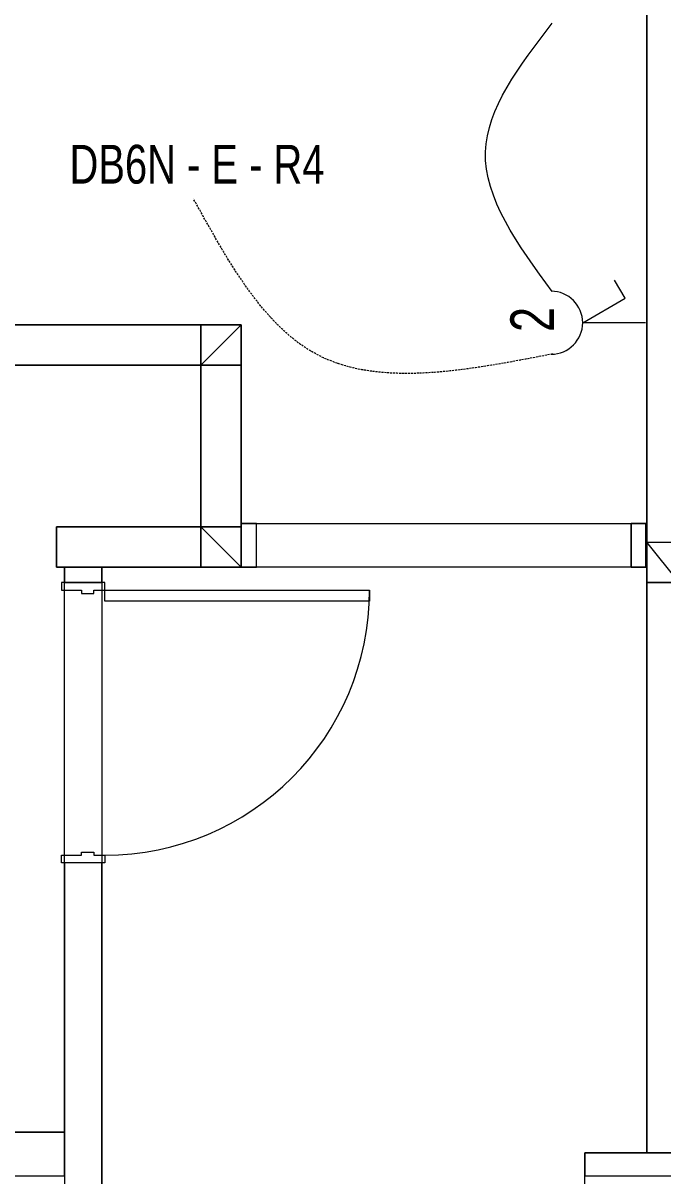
# Model space of a CAD drawing. Header units: millimetres. Extents: x 11356 to 46017, y -5218 to 16780.
# Drawn here: x 14496 to 16562, y 8038 to 11759 of the extents above; entities that cross this region are included whole.
import ezdxf

# ---------------------------------------------------------------- set-up
doc = ezdxf.new("R2010")
doc.units = ezdxf.units.MM
doc.linetypes.add('WSP_NZ_Hidden', pattern=[9.5, 6.5, -3])
for name, color, linetype, lineweight in [('_Essential Power', 1, 'Continuous', 13), ('A-Des_ Walls', 7, 'Continuous', 13), ('A-Des_ Walls_Pen_No__81', 251, 'Continuous', 18), ('ARCHICAD Doors_Pen_No__81', 251, 'Continuous', 18), ('L07 Enlarged Ground Proposed Plan 02_GFGF Enlarged Proposed Plan 02_dwg', 8, 'Continuous', 13), ('New_A-Des_ Zones_Pen_No__94', 250, 'Continuous', 18)]:
    doc.layers.add(name, color=color, linetype=linetype, lineweight=lineweight)
doc.styles.add('Arial Narrow', font='ARIALN.TTF', dxfattribs={"width": 0.9, "height": 125})

# ---------------------------------------------------------------- blocks, each defined once
blk = doc.blocks.new('L07 Enlarged Ground Proposed Plan 02_GFGF Enlarged Proposed Plan 02_dwg_Wall_9_1-12185968-NEW GROUND FLOOR LAYOUT - ELECTRICAL PROPOSED PLAN 02')
at = {"layer": 'A-Des_ Walls', "color": 50, "flags": 128}
blk.add_lwpolyline([(13009.7, 8038.5), (14629.7, 8038.5), (14629.7, 8179.5), (13009.7, 8179.5)], close=True, dxfattribs=at)
at = {"layer": 'A-Des_ Walls_Pen_No__81', "color": 254}
for p, q in [((14629.7, 8179.5), (13009.7, 8179.5)), ((13009.7, 8038.5), (14629.7, 8038.5))]:
    blk.add_line(p, q, dxfattribs=at)
blk = doc.blocks.new('L07 Enlarged Ground Proposed Plan 02_GFGF Enlarged Proposed Plan 02_dwg_CI Tools Door_20__1-12186036-NEW GROUND FLOOR LAYOUT - ELECTRICAL PROPOSED PLAN 02')
at = {"layer": 'ARCHICAD Doors_Pen_No__81', "color": 254, "flags": 128}
for points in [[(20034.7, 11278.3), (20034.7, 10083.3), (20069.7, 10083.3), (20069.7, 11278.3), (20034.7, 11278.3), (20034.7, 10083.3), (20069.7, 10083.3), (20069.7, 11278.3)], [(18884.7, 10048.3), (18884.7, 10008.3), (18874.7, 10008.3), (18874.7, 9943.3), (18844.7, 9943.3), (18844.7, 10083.3), (18874.7, 10083.3), (18874.7, 10048.3), (18884.7, 10048.3), (18884.7, 10008.3), (18874.7, 10008.3), (18874.7, 9943.3), (18844.7, 9943.3), (18844.7, 10083.3), (18874.7, 10083.3), (18874.7, 10048.3)], [(20059.7, 10048.3), (20059.7, 10008.3), (20069.7, 10008.3), (20069.7, 9943.3), (20099.7, 9943.3), (20099.7, 10083.3), (20069.7, 10083.3), (20069.7, 10048.3), (20059.7, 10048.3), (20059.7, 10008.3), (20069.7, 10008.3), (20069.7, 9943.3), (20099.7, 9943.3), (20099.7, 10083.3), (20069.7, 10083.3), (20069.7, 10048.3)]]:
    blk.add_lwpolyline(points, close=True, dxfattribs=at)
at = {"layer": 'ARCHICAD Doors_Pen_No__81', "color": 254}
blk.add_arc((20069.7, 10083.3), 1195, 90, 180, dxfattribs=at)
blk = doc.blocks.new('L07 Enlarged Ground Proposed Plan 02_GFGF Enlarged Proposed Plan 02_dwg_Wall_32_1-12186037-NEW GROUND FLOOR LAYOUT - ELECTRICAL PROPOSED PLAN 02')
at = {"layer": 'A-Des_ Walls', "color": 50, "flags": 128}
for points in [[(16509.7, 10083.3), (16614.7, 10083.3), (16614.7, 9953.3), (16509.7, 10083.3), (16509.7, 9953.3), (16614.7, 9953.3)], [(16614.7, 10083.3), (16614.7, 9953.3), (18844.7, 9953.3), (18844.7, 10083.3)], [(20099.7, 9953.3), (20189.7, 9953.3), (20189.7, 10083.3), (20099.7, 10083.3)]]:
    blk.add_lwpolyline(points, close=True, dxfattribs=at)
at = {"layer": 'A-Des_ Walls_Pen_No__81', "color": 254}
for p, q in [((16509.7, 10083.3), (16509.7, 9953.3)), ((16614.7, 9953.3), (17959.7, 9953.3))]:
    blk.add_line(p, q, dxfattribs=at)
at = {"layer": 'A-Des_ Walls_Pen_No__81', "color": 254, "flags": 128}
for points in [[(18079.7, 9953.3), (18844.7, 9953.3), (18844.7, 10083.3), (16719.7, 10083.3)], [(20189.7, 9953.3), (20099.7, 9953.3), (20099.7, 10083.3), (20189.7, 10083.3)]]:
    blk.add_lwpolyline(points, dxfattribs=at)
blk.add_blockref('L07 Enlarged Ground Proposed Plan 02_GFGF Enlarged Proposed Plan 02_dwg_CI Tools Door_20__1-12186036-NEW GROUND FLOOR LAYOUT - ELECTRICAL PROPOSED PLAN 02', (0, 0))
blk = doc.blocks.new('L07 Enlarged Ground Proposed Plan 02_GFGF Enlarged Proposed Plan 02_dwg_Wall_33_1-12186038-NEW GROUND FLOOR LAYOUT - ELECTRICAL PROPOSED PLAN 02')
at = {"layer": 'A-Des_ Walls', "color": 50, "flags": 128}
blk.add_lwpolyline([(16719.7, 10083.3), (16719.7, 14063.3), (16509.7, 14063.3), (16509.7, 10083.3)], close=True, dxfattribs=at)
at = {"layer": 'A-Des_ Walls_Pen_No__81', "color": 254}
blk.add_line((16509.7, 14063.3), (16509.7, 10083.3), dxfattribs=at)
blk = doc.blocks.new('L07 Enlarged Ground Proposed Plan 02_GFGF Enlarged Proposed Plan 02_dwg_Wall_60_1-12186077-NEW GROUND FLOOR LAYOUT - ELECTRICAL PROPOSED PLAN 02')
at = {"layer": 'A-Des_ Walls', "color": 50, "flags": 128}
blk.add_lwpolyline([(18079.7, 8113.3), (16309.7, 8113.3), (16309.7, 8038.3)], dxfattribs=at)
at = {"layer": 'A-Des_ Walls_Pen_No__81', "color": 254, "flags": 128}
blk.add_lwpolyline([(16509.7, 8113.3), (16309.7, 8113.3), (16309.7, 8038.3), (18079.7, 8038.3)], dxfattribs=at)
blk = doc.blocks.new('L07 Enlarged Ground Proposed Plan 02_GFGF Enlarged Proposed Plan 02_dwg_CI Tools Door_30__1-12186078-NEW GROUND FLOOR LAYOUT - ELECTRICAL PROPOSED PLAN 02')
at = {"layer": 'ARCHICAD Doors_Pen_No__81', "color": 254, "flags": 128}
for points in [[(14684.7, 9918.3), (14724.7, 9918.3), (14724.7, 9928.3), (14759.7, 9928.3), (14759.7, 9953.3), (14619.7, 9953.3), (14619.7, 9928.3), (14684.7, 9928.3), (14684.7, 9918.3), (14724.7, 9918.3), (14724.7, 9928.3), (14759.7, 9928.3), (14759.7, 9953.3), (14619.7, 9953.3), (14619.7, 9928.3), (14684.7, 9928.3)], [(15614.7, 9893.3), (14759.7, 9893.3), (14759.7, 9928.3), (15614.7, 9928.3), (15614.7, 9893.3), (14759.7, 9893.3), (14759.7, 9928.3), (15614.7, 9928.3)], [(14684.7, 9083.3), (14724.7, 9083.3), (14724.7, 9073.3), (14759.7, 9073.3), (14759.7, 9048.3), (14619.7, 9048.3), (14619.7, 9073.3), (14684.7, 9073.3), (14684.7, 9083.3), (14724.7, 9083.3), (14724.7, 9073.3), (14759.7, 9073.3), (14759.7, 9048.3), (14619.7, 9048.3), (14619.7, 9073.3), (14684.7, 9073.3)]]:
    blk.add_lwpolyline(points, close=True, dxfattribs=at)
at = {"layer": 'ARCHICAD Doors_Pen_No__81', "color": 254}
blk.add_arc((14759.7, 9928.3), 855, 270, 0, dxfattribs=at)
blk = doc.blocks.new('L07 Enlarged Ground Proposed Plan 02_GFGF Enlarged Proposed Plan 02_dwg_Wall_61_1-12186079-NEW GROUND FLOOR LAYOUT - ELECTRICAL PROPOSED PLAN 02')
at = {"layer": 'A-Des_ Walls', "color": 50, "flags": 128}
for points in [[(14629.7, 9953.3), (14749.7, 9953.3), (14749.7, 10003.3), (14629.7, 10003.3)], [(14629.7, 9048.3), (14629.7, 4008.3), (14749.7, 4008.3), (14749.7, 9048.3)]]:
    blk.add_lwpolyline(points, close=True, dxfattribs=at)
at = {"layer": 'A-Des_ Walls_Pen_No__81', "color": 254}
blk.add_line((14629.7, 8038.5), (14629.7, 8038.3), dxfattribs=at)
at = {"layer": 'A-Des_ Walls_Pen_No__81', "color": 254, "flags": 128}
for points in [[(14749.7, 10003.3), (14749.7, 9953.3), (14629.7, 9953.3), (14629.7, 10003.3)], [(14749.7, 7988.3), (14749.7, 9048.3), (14629.7, 9048.3), (14629.7, 8179.5)]]:
    blk.add_lwpolyline(points, dxfattribs=at)
blk.add_blockref('L07 Enlarged Ground Proposed Plan 02_GFGF Enlarged Proposed Plan 02_dwg_CI Tools Door_30__1-12186078-NEW GROUND FLOOR LAYOUT - ELECTRICAL PROPOSED PLAN 02', (0, 0))
blk = doc.blocks.new('L07 Enlarged Ground Proposed Plan 02_GFGF Enlarged Proposed Plan 02_dwg_Wall_63_1-12186082-NEW GROUND FLOOR LAYOUT - ELECTRICAL PROPOSED PLAN 02')
at = {"layer": 'A-Des_ Walls', "color": 50, "flags": 128}
for points in [[(15069.7, 10133.3), (15069.7, 10003.3), (15199.7, 10003.3), (15069.7, 10133.3), (14603.7, 10133.3), (14603.7, 10003.3), (15069.7, 10003.3)], [(15199.7, 10133.3), (15069.7, 10133.3), (15199.7, 10003.3)]]:
    blk.add_lwpolyline(points, close=True, dxfattribs=at)
at = {"layer": 'A-Des_ Walls_Pen_No__81', "color": 254, "flags": 128}
for points in [[(15069.7, 10133.3), (14603.7, 10133.3), (14603.7, 10003.3), (14629.7, 10003.3)], [(14749.7, 10003.3), (15199.7, 10003.3), (15199.7, 10133.3)]]:
    blk.add_lwpolyline(points, dxfattribs=at)
blk = doc.blocks.new('L07 Enlarged Ground Proposed Plan 02_GFGF Enlarged Proposed Plan 02_dwg_Wall_64_1-12186083-NEW GROUND FLOOR LAYOUT - ELECTRICAL PROPOSED PLAN 02')
at = {"layer": 'A-Des_ Walls', "color": 50, "flags": 128}
for points in [[(15069.7, 10784.5), (15069.7, 10654.5), (15199.7, 10784.5)], [(15069.7, 10654.5), (15199.7, 10654.5), (15199.7, 10784.5)], [(15199.7, 10133.3), (15199.7, 10654.5), (15069.7, 10654.5), (15069.7, 10133.3)]]:
    blk.add_lwpolyline(points, close=True, dxfattribs=at)
at = {"layer": 'A-Des_ Walls_Pen_No__81', "color": 254}
blk.add_line((15069.7, 10654.5), (15069.7, 10133.3), dxfattribs=at)
at = {"layer": 'A-Des_ Walls_Pen_No__81', "color": 254, "flags": 128}
blk.add_lwpolyline([(15199.7, 10133.3), (15199.7, 10784.5), (15069.7, 10784.5)], dxfattribs=at)
blk = doc.blocks.new('L07 Enlarged Ground Proposed Plan 02_GFGF Enlarged Proposed Plan 02_dwg_Wall_65_1-12186084-NEW GROUND FLOOR LAYOUT - ELECTRICAL PROPOSED PLAN 02')
at = {"layer": 'A-Des_ Walls', "color": 50, "flags": 128}
blk.add_lwpolyline([(15069.7, 10784.5), (13009.7, 10784.5), (13009.7, 10654.5), (15069.7, 10654.5)], close=True, dxfattribs=at)
at = {"layer": 'A-Des_ Walls_Pen_No__81', "color": 254}
for p, q in [((15069.7, 10784.5), (13009.7, 10784.5)), ((13009.7, 10654.5), (15069.7, 10654.5))]:
    blk.add_line(p, q, dxfattribs=at)
blk = doc.blocks.new('L07 Enlarged Ground Proposed Plan 02_GFGF Enlarged Proposed Plan 02_dwg_Rectangular Door Opening 24_32__1-12186096-NEW GROUND FLOOR LAYOUT - ELECTRICAL PROPOSED PLAN 02')
at = {"layer": 'ARCHICAD Doors_Pen_No__81', "color": 254}
for p, q in [((15249.7, 10003.3), (15249.7, 10143.3)), ((16459.7, 10003.3), (16459.7, 10143.3))]:
    blk.add_line(p, q, dxfattribs=at)
blk = doc.blocks.new('L07 Enlarged Ground Proposed Plan 02_GFGF Enlarged Proposed Plan 02_dwg_Wall_77_1-12186097-NEW GROUND FLOOR LAYOUT - ELECTRICAL PROPOSED PLAN 02')
at = {"layer": 'A-Des_ Walls', "color": 50, "flags": 128}
blk.add_lwpolyline([(15199.7, 10143.3), (15199.7, 10003.3), (15249.7, 10003.3), (15249.7, 10143.3)], close=True, dxfattribs=at)
blk.add_lwpolyline([(16459.7, 10003.3), (15249.7, 10003.3), (15249.7, 10143.3), (16459.7, 10143.3), (16459.7, 10003.3), (16507.2, 10003.3), (16507.2, 10143.3), (16459.7, 10143.3), (16459.7, 10003.3)], dxfattribs=at)
at = {"layer": 'A-Des_ Walls_Pen_No__81', "color": 254, "flags": 128}
blk.add_lwpolyline([(15249.7, 10003.3), (15249.7, 10143.3), (15199.7, 10143.3), (15199.7, 10003.3), (15249.7, 10003.3)], dxfattribs=at)
blk.add_lwpolyline([(16507.2, 10143.3), (16507.2, 10003.3), (16459.7, 10003.3), (16459.7, 10143.3)], close=True, dxfattribs=at)
blk.add_blockref('L07 Enlarged Ground Proposed Plan 02_GFGF Enlarged Proposed Plan 02_dwg_Rectangular Door Opening 24_32__1-12186096-NEW GROUND FLOOR LAYOUT - ELECTRICAL PROPOSED PLAN 02', (0, 0))
blk = doc.blocks.new('L07 Enlarged Ground Proposed Plan 02_GFGF Enlarged Proposed Plan 02_dwg_Wall_79_1-12186099-NEW GROUND FLOOR LAYOUT - ELECTRICAL PROPOSED PLAN 02')
at = {"layer": 'A-Des_ Walls', "color": 50, "flags": 128}
blk.add_lwpolyline([(16509.7, 9953.3), (16509.7, 8113.3), (16614.7, 8113.3), (16614.7, 9953.3)], close=True, dxfattribs=at)
at = {"layer": 'A-Des_ Walls_Pen_No__81', "color": 254}
for p, q in [((16509.7, 9953.3), (16509.7, 8113.3)), ((16614.7, 8113.3), (16614.7, 9953.3))]:
    blk.add_line(p, q, dxfattribs=at)
blk = doc.blocks.new('L07 Enlarged Ground Proposed Plan 02_GFGF Enlarged Proposed Plan 02_dwg-12097911-NEW GROUND FLOOR LAYOUT - ELECTRICAL PROPOSED PLAN 02')
at = {"layer": 'New_A-Des_ Zones_Pen_No__94', "color": 253, "flags": 128}
for points in [[(13009.7, 13910.1), (13644.7, 13910.1), (13644.7, 12320.1), (13009.7, 12320.1), (13009.7, 11484.5), (13129.7, 11484.5), (13129.7, 10884.5), (13009.7, 10884.5), (13009.7, 10784.5), (15199.7, 10784.5), (15199.7, 10143.3), (16507.2, 10143.3), (16507.2, 10003.3), (15199.7, 10003.3), (14749.7, 10003.3), (14749.7, 7988.3), (16309.7, 7988.3), (16309.7, 8038.3), (16309.7, 8113.3), (16509.7, 8113.3), (16509.7, 10083.3), (16509.7, 14063.3), (16509.7, 14118.3), (13009.7, 14118.3)], [(14629.7, 8179.5), (14629.7, 10003.3), (14603.7, 10003.3), (14603.7, 10133.3), (15069.7, 10133.3), (15069.7, 10654.5), (13009.7, 10654.5), (13009.7, 8179.5)]]:
    blk.add_lwpolyline(points, close=True, dxfattribs=at)
for name in ['L07 Enlarged Ground Proposed Plan 02_GFGF Enlarged Proposed Plan 02_dwg_Wall_33_1-12186038-NEW GROUND FLOOR LAYOUT - ELECTRICAL PROPOSED PLAN 02', 'L07 Enlarged Ground Proposed Plan 02_GFGF Enlarged Proposed Plan 02_dwg_Wall_32_1-12186037-NEW GROUND FLOOR LAYOUT - ELECTRICAL PROPOSED PLAN 02', 'L07 Enlarged Ground Proposed Plan 02_GFGF Enlarged Proposed Plan 02_dwg_Wall_65_1-12186084-NEW GROUND FLOOR LAYOUT - ELECTRICAL PROPOSED PLAN 02', 'L07 Enlarged Ground Proposed Plan 02_GFGF Enlarged Proposed Plan 02_dwg_Wall_64_1-12186083-NEW GROUND FLOOR LAYOUT - ELECTRICAL PROPOSED PLAN 02', 'L07 Enlarged Ground Proposed Plan 02_GFGF Enlarged Proposed Plan 02_dwg_Wall_63_1-12186082-NEW GROUND FLOOR LAYOUT - ELECTRICAL PROPOSED PLAN 02', 'L07 Enlarged Ground Proposed Plan 02_GFGF Enlarged Proposed Plan 02_dwg_Wall_77_1-12186097-NEW GROUND FLOOR LAYOUT - ELECTRICAL PROPOSED PLAN 02', 'L07 Enlarged Ground Proposed Plan 02_GFGF Enlarged Proposed Plan 02_dwg_Wall_61_1-12186079-NEW GROUND FLOOR LAYOUT - ELECTRICAL PROPOSED PLAN 02', 'L07 Enlarged Ground Proposed Plan 02_GFGF Enlarged Proposed Plan 02_dwg_Wall_79_1-12186099-NEW GROUND FLOOR LAYOUT - ELECTRICAL PROPOSED PLAN 02', 'L07 Enlarged Ground Proposed Plan 02_GFGF Enlarged Proposed Plan 02_dwg_Wall_9_1-12185968-NEW GROUND FLOOR LAYOUT - ELECTRICAL PROPOSED PLAN 02', 'L07 Enlarged Ground Proposed Plan 02_GFGF Enlarged Proposed Plan 02_dwg_Wall_60_1-12186077-NEW GROUND FLOOR LAYOUT - ELECTRICAL PROPOSED PLAN 02']:
    blk.add_blockref(name, (0, 0))

msp = doc.modelspace()

# ---------------------------------------------------------------- linework, layer by layer
at = {"layer": '_Essential Power', "color": 10, "lineweight": 18}
for p, q in [((16439.7, 10870.8), (16405.9, 10929.5)), ((16302.9, 10791.8), (16439.7, 10870.8)), ((16506.1, 10791.8), (16302.9, 10791.8))]:
    msp.add_line(p, q, dxfattribs=at)
msp.add_arc((16201.3, 10791.8), 101.6, 270, 90, dxfattribs=at)
at = {"layer": '_Essential Power'}
msp.add_spline([(16204, 10892.3), (15988.9, 11343), (16204.8, 11758.7)], degree=3, dxfattribs=at)
at = {"layer": '_Essential Power', "color": 18, "linetype": 'WSP_NZ_Hidden', "true_color": 0x000000}
msp.add_spline([(16205.5, 10690.8), (15441.6, 10690.8), (15046, 11191.8)], degree=3, dxfattribs=at)

# ---------------------------------------------------------------- block references
at = {"layer": 'L07 Enlarged Ground Proposed Plan 02_GFGF Enlarged Proposed Plan 02_dwg', "color": 253, "lineweight": 18}
msp.add_blockref('L07 Enlarged Ground Proposed Plan 02_GFGF Enlarged Proposed Plan 02_dwg-12097911-NEW GROUND FLOOR LAYOUT - ELECTRICAL PROPOSED PLAN 02', (0, 0), dxfattribs=at)

# ---------------------------------------------------------------- texts
at = {"layer": '_Essential Power', "color": 0, "insert": (14645.7, 11365.7), "char_height": 125, "width": 1190.506, "attachment_point": 1, "style": 'Arial Narrow'}
msp.add_mtext('DB6N - E - R4', dxfattribs=at)
at = {"layer": '_Essential Power', "color": 1, "insert": (16069.6, 10761.8), "char_height": 141.1, "width": 97.748, "attachment_point": 1, "rotation": 90, "style": 'Arial Narrow'}
msp.add_mtext('2', dxfattribs=at)

doc.saveas('drawing.dxf')
